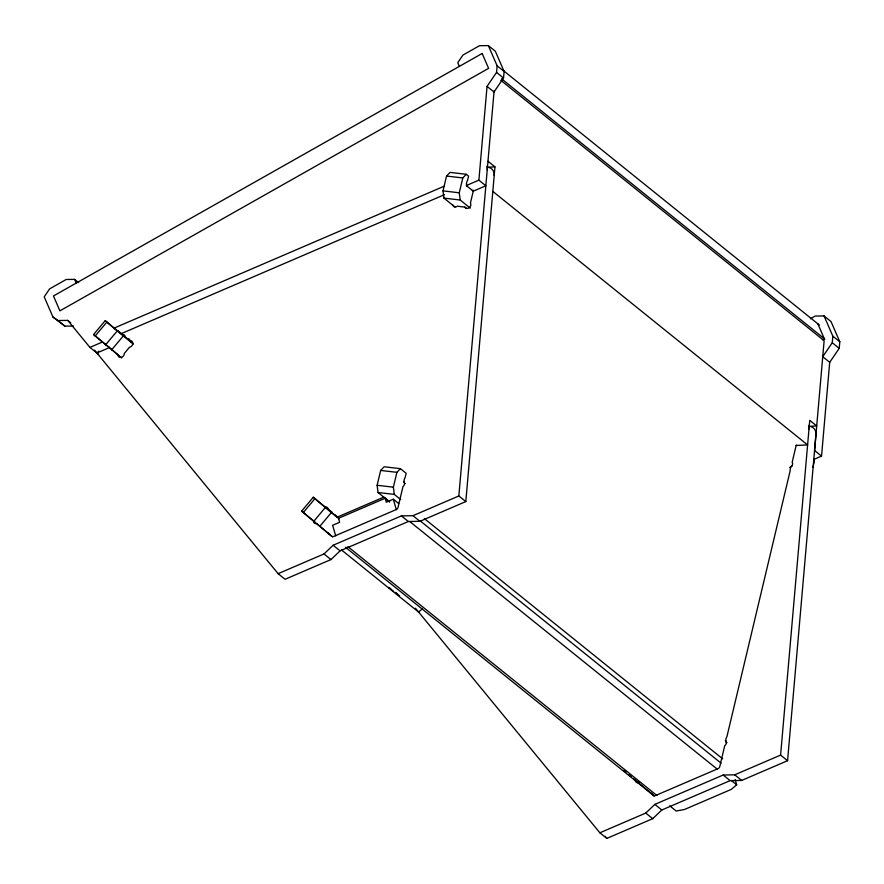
<?xml version="1.0" encoding="UTF-8"?>
<svg xmlns="http://www.w3.org/2000/svg" width="884" height="884" viewBox="0 0 884 884"><rect width="100%" height="100%" fill="white"/><g stroke="black" fill="none" stroke-linecap="round" stroke-linejoin="round"><path stroke-width="1.33" d="M478.885 180.159L466.31 185.552L473.272 191.165L485.846 185.773L478.885 180.159L487.051 86.367L496.565 72.411L497.139 65.836L488.355 45.603L479.504 45.714L462.929 55.084L457.746 62.687L459.349 66.377M94.555 350.152L278.117 573.672L285.079 579.274L330.959 559.561L340.064 550.876L408.364 521.505L419.933 521.306L465.813 501.582L458.84 495.968L494.09 91.107M465.813 501.582L494.952 166.855L487.979 161.242M487.051 86.367L494.012 91.98L503.537 78.024L504.112 71.438L495.316 51.206L488.355 45.603M415.447 608.203L599.871 832.794L606.844 838.397L652.712 818.672L661.818 809.998L730.129 780.627L741.687 780.428L787.567 760.704L780.605 755.091L809.744 420.364L816.717 425.978L810.506 426.265M787.567 760.704L815.954 434.541A9.072 7.89 -51.2 0 0 810.86 426.607M813.998 459.349L821.545 456.111L829.7 362.318L839.225 348.362L839.8 341.776L831.015 321.555L824.054 315.942L815.203 316.052L810.462 318.737M829.7 362.318L822.739 356.716L832.264 342.76L832.839 336.174L824.054 315.942M454.984 207.011L443.934 198.104L443.017 190.878L446.542 176.049L450.055 172.38L466.299 174.281L468.564 176.115L467.514 180.524A3.116 1.348 -83.4 0 0 466.487 183.629A3.116 1.348 -83.4 0 0 467.249 186.292M325.047 507.018A3.503 3.05 -51.2 0 1 328.384 509.759L337.136 517.184L383.755 497.139L389.733 501.946L378.043 492.498L377.125 485.272L380.661 470.432L384.164 466.763L400.419 468.675L406.165 473.294L405.115 477.714A3.116 1.337 -83.3 0 0 404.087 481.316A3.116 1.337 -83.3 0 0 405.27 483.559M470.222 208.105L460.177 200.016L459.26 192.789L462.796 177.949L466.299 174.281M400.739 499.582L394.297 494.399L393.38 487.172L396.905 472.332L400.419 468.675M473.481 190.226L470.421 203.077A3.503 3.05 -51.2 0 1 469.194 207.751A3.503 3.05 -51.2 0 1 464.796 207.11L457.437 206.204A3.503 3.05 -51.2 0 1 452.542 204.613M492.808 191.408L807.611 444.928L796.153 445.492L792.186 462.199A3.503 3.05 -51.2 0 1 790.959 466.863M812.937 467.293L814.407 461.117L814.098 458.708M636.922 781.434L636.336 780.981M121.672 357.954L93.571 334.528L105.229 320.627L111.362 325.743M95.185 335.997L106.842 322.096L105.229 320.627M105.594 344.837L117.252 330.936L106.842 322.096M111.627 349.865L123.285 335.964L133.329 344.053M332.572 536.853L301.632 511.14L313.29 497.239L331.975 512.576L330.119 511.151M303.245 512.609L314.903 498.698L313.29 497.239M313.654 521.449L325.312 507.549L314.903 498.698M319.688 526.477L331.345 512.576L339.124 518.786M654.16 795.832L345.456 547.229M278.117 573.672L323.997 553.948L333.102 545.262L401.402 515.902L412.972 515.692L458.84 495.968M599.871 832.794L645.751 813.07L654.856 804.385L723.156 775.025L734.726 774.815L780.605 755.091M98.909 351.147L96.886 352.981L109.439 347.6L102.467 341.998L89.925 347.39L67.759 320.395L57.924 320.527L52.985 317.058L44.2 296.825L49.637 288.858L66.212 279.477L74.654 279.377L78.632 282.582M422.475 608.634L418.64 612.104L341.29 549.804M735.156 779.555L736.681 784.826L731.234 789.401L684.57 809.468L676.149 811.015L669.718 805.821M822.374 339.799L824.308 338.705L817.844 323.82M443.746 186.38L114.135 328.086L111.97 326.262M444.376 194.712L121.097 333.699L114.135 328.086L115.042 328.815M398.662 503.537L393.292 499.206L386.319 502.2L385.17 498.256L338.506 518.311L339.611 522.289L332.638 525.284L335.699 535.826M488.742 167.142L494.952 166.855M52.985 317.058L64.886 326.13L73.494 326.019M446.542 176.049L462.796 177.949M443.017 190.878L459.26 192.789M443.934 198.104L460.177 200.016M380.661 470.432L396.905 472.332M377.125 485.272L393.38 487.172M378.043 492.498L394.297 494.399M390.651 588.788L388.684 587.396L393.656 591.407M395.645 593.009L399.59 595.783M315.036 522.223L313.831 521.24M120.158 332.937L118.279 331.29M503.637 70.786L819.435 325.113M497.139 65.836L504.112 71.438M832.839 336.174L839.8 341.776M496.565 72.411L503.537 78.024M832.264 342.76L839.225 348.362M501.504 78.742L824.827 339.124M500.775 80.311L824.131 340.716L814.573 450.508L821.545 456.111M464.796 207.11L466.531 208.513M424.342 518.599L722.714 758.881M420.165 520.842L721.068 763.168M412.972 515.692L419.933 521.306M734.726 774.815L741.687 780.428M409.646 521.461L717.322 769.235M731.3 780.495L736.681 784.826M401.402 515.902L408.364 521.505M723.156 775.025L730.129 780.627M117.683 330.66L121.163 333.577M122.909 334.981L124.644 336.384A3.503 3.05 -51.2 0 0 124.556 335.754M133.009 343.39L129.528 340.583A3.503 3.05 -51.2 0 1 132.766 343.423A3.503 3.05 -51.2 0 1 129.539 347.18L124.279 353.512A3.503 3.05 -51.2 0 1 121.185 357.368A3.503 3.05 -51.2 0 1 117.826 354.672L109.03 347.202M93.571 334.528L99.704 339.644M117.826 354.672L119.561 356.075M67.759 320.395L70.753 322.804M347.876 546.644L656.845 795.456M301.632 511.14L313.4 520.875A3.503 3.05 -51.2 0 0 316.737 523.671L331.378 536.113A2.718 2.365 -51.2 0 0 333.821 536.4L396.253 509.549A2.718 2.365 -51.2 0 0 398.01 507.471L402.971 486.598A3.503 3.05 -51.2 0 0 403.69 481.426M637.795 782.031L638.69 782.749M637.474 781.876L638.69 782.848M638.447 782.804L654.016 795.931M57.924 320.527L64.886 326.13M395.612 592.468L397.601 594.07M89.925 347.39L98.621 354.385M333.102 545.262L340.064 550.876M654.856 804.385L661.818 809.998M323.997 553.948L330.959 559.561M645.751 813.07L652.712 818.672M117.683 330.771L131.55 342.108M102.411 341.92L100.312 340.174M117.252 330.936L123.285 335.964M325.312 507.549L331.345 512.576M635.165 780.008L633.353 778.484M329.566 510.488L332.019 512.587M327.754 532.687L329.776 534.389M128.014 338.959L131.163 341.644M329.61 510.223L331.71 512.002M334.572 514.499L336.671 516.289M324.903 506.543L327.003 508.322M650.27 792.539L652.248 794.163M623.85 770.395L625.949 772.174M629.099 774.848L631.198 776.638M605.098 836.275L606.844 838.397M74.654 279.377L76.256 283.068M393.292 499.206L396.352 509.748M488.764 167.396A9.072 7.89 -51.2 0 1 494.189 175.419M638.502 782.793A3.503 3.05 -51.2 0 1 635.209 779.975M725.455 740.549A3.503 3.05 -51.2 0 1 724.725 745.72L719.764 766.583A2.718 2.365 -51.2 0 1 718.018 768.671L655.574 795.512A2.718 2.365 -51.2 0 1 653.143 795.235M796.661 445.039A3.503 3.05 -51.2 0 1 796.153 445.492M790.373 467.205A3.503 3.05 -51.2 0 1 789.766 467.437M486.808 166.336A9.072 7.89 -51.2 0 1 487.228 169.816M124.036 334.649A3.503 3.05 -51.2 0 1 124.357 335.169M473.15 190.557A3.116 1.348 -83.3 0 1 472.365 190.403M791.976 466.255A3.116 1.348 -83.3 0 0 790.583 467.559A3.116 1.348 -83.3 0 0 790.186 470.73L726.88 736.836A3.116 1.337 -83.3 0 0 725.852 740.438A3.116 1.337 -83.3 0 0 727.035 742.682M127.849 339.357A3.503 3.05 -51.2 0 1 129.727 339.213M124.777 335.655A3.503 3.05 -51.2 0 1 124.865 336.285M809.015 428.055L808.982 428.939L808.562 425.447L809.015 428.055M482.156 53.482L53.46 295.963L59.913 310.848L488.609 68.355L482.156 53.482"/></g></svg>
